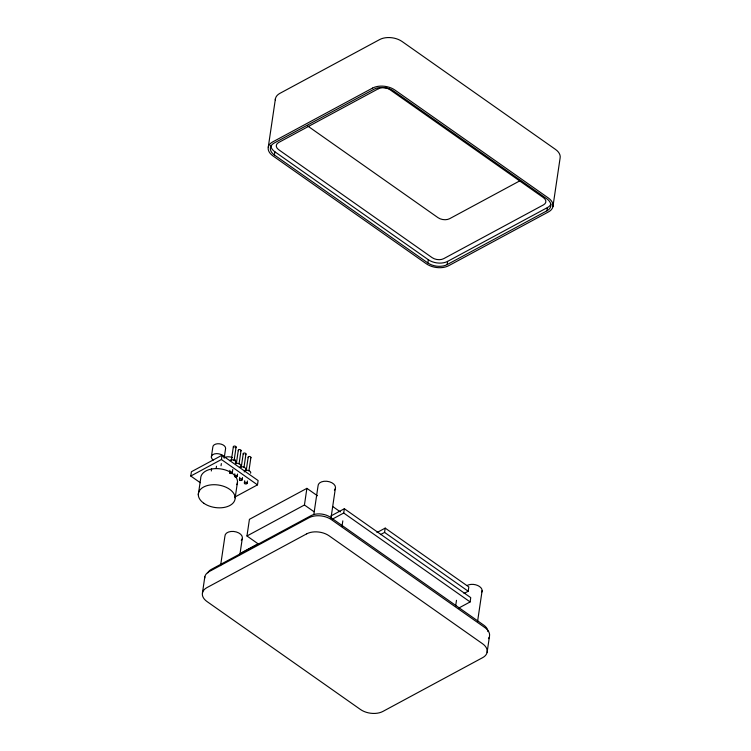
<?xml version="1.0" encoding="UTF-8"?>
<svg xmlns="http://www.w3.org/2000/svg" width="751" height="751" viewBox="0 0 751 751"><rect width="100%" height="100%" fill="white"/><g stroke="black" fill="none" stroke-linecap="round" stroke-linejoin="round"><path stroke-width="1.13" d="M200.264 482.705L190.782 476.031L191.411 471.731L222.061 455.209L258.119 480.565L257.48 484.864L235.007 496.984M198.302 494.674L200.677 478.556A18.55 11.368 8.4 0 1 214.204 468.68A18.55 11.368 8.4 0 1 234.988 475.815M211.341 457.077L212.805 447.192A6.459 3.962 8.4 0 1 219.17 443.766A6.459 3.962 8.4 0 1 225.629 448.309L224.174 458.194M211.303 470.999L211.622 468.849M216.175 468.38L216.485 466.23M190.782 476.031L221.432 459.509L222.061 455.209M221.038 465.751L221.357 463.602M202.451 592.943L204.826 576.824M268.267 147.196L275.439 98.653M550.905 204.084A13.743 8.421 8.4 0 1 547.423 207.576L546.944 210.806L447.136 264.605A13.743 8.421 8.4 0 1 427.835 262.934L274.406 155.006L274.875 151.786A13.743 8.421 8.4 0 1 270.811 145.441M229.553 472.586L229.881 470.342M231.374 460.25L233.354 446.807M232.284 472.82L232.772 469.459M234.105 460.494L236.086 447.042M220.578 565.625L224.934 536.13A8.796 5.388 8.4 0 1 233.608 531.455A8.796 5.388 8.4 0 1 242.404 537.641L239.888 554.66M234.49 476.059L234.819 473.815M236.312 463.733L238.292 450.281M237.222 476.294L237.551 474.05M239.043 463.968L241.024 450.516M235.147 497.866L237.532 481.757M239.428 479.532L239.757 477.289M241.249 467.206L243.24 453.754M242.16 479.767L242.489 477.523M243.981 467.441L245.962 453.989M244.366 483.006L244.704 480.762M246.187 470.68L248.177 457.228M247.098 483.24L247.426 480.997M248.919 470.915L250.909 457.462M258.438 544.053L246.966 535.979L249.426 519.335L306.896 488.347L317.41 495.744M246.966 535.979L304.437 505.001L306.896 488.347M313.852 514.304L318.039 485.935A8.796 5.388 8.4 0 1 326.713 481.26A8.796 5.388 8.4 0 1 335.509 487.446L330.984 518.087M332.44 519.101L343.714 513.017L344.352 508.727L470.755 597.636L470.117 601.936L458.842 608.01M341.968 526.582L342.813 520.875M380.447 534.628L384.568 532.412L385.197 528.113L468.821 586.935L468.183 591.225L464.062 593.45M427.835 262.934L428.305 259.715L274.875 151.786M447.136 264.605L447.605 261.386L547.423 207.576M455.641 606.019L456.486 600.321M477.608 621.218L482.133 590.586M487.108 652.347L489.492 636.238A15.94 9.772 8.4 0 0 484.893 627.601L331.463 519.673A15.94 9.772 8.4 0 0 309.074 517.73L209.257 571.539A15.94 9.772 8.4 0 0 204.704 578.101M552.933 206.609L560.105 158.057A15.94 9.772 8.4 0 0 555.505 149.421L402.076 41.502A15.94 9.772 8.4 0 0 379.677 39.559L279.87 93.368A15.94 9.772 8.4 0 0 275.317 99.921M520.621 180.418L449.624 218.691A8.242 5.05 8.4 0 1 438.04 217.687L307.628 125.952M244.141 471.919L245.089 471.403M241.475 552.717L257.753 543.94M331.022 515.909L344.352 508.727M376.964 532.553L385.197 528.113M384.568 532.412L468.183 591.225M343.714 513.017L470.117 601.936M332.712 506.512L340.363 511.891M304.437 505.001L314.002 511.722M221.432 459.509L257.48 484.864M248.365 457.669A1.371 0.845 8.4 0 1 248.75 456.58A1.371 0.845 8.4 0 1 250.581 456.89A1.371 0.845 8.4 0 1 250.515 458.035M244.892 470.67A3.436 2.103 8.4 0 1 249.003 470.689A3.436 2.103 8.4 0 1 250.618 473.214M238.48 450.722A1.371 0.845 8.4 0 1 238.874 449.633A1.371 0.845 8.4 0 1 240.705 449.943A1.371 0.845 8.4 0 1 240.63 451.079M240.404 466.756A3.436 2.103 8.4 0 1 239.869 467.141M235.711 463.451A3.436 2.103 8.4 0 1 239.494 463.93A3.436 2.103 8.4 0 1 240.742 466.268M243.643 454.393A1.371 0.845 8.4 0 1 243.718 453.144A1.371 0.845 8.4 0 1 245.708 453.482A1.371 0.845 8.4 0 1 245.295 454.665M239.954 467.197A3.436 2.103 8.4 0 1 244.441 467.404A3.436 2.103 8.4 0 1 245.352 470.229M234.049 447.596A1.371 0.845 8.4 0 1 233.674 446.291A1.371 0.845 8.4 0 1 235.758 446.469A1.371 0.845 8.4 0 1 235.41 447.718M229.534 460.645A3.436 2.103 8.4 0 1 234.19 460.269A3.436 2.103 8.4 0 1 235.467 463.283M213.256 460.063A6.459 3.962 8.4 0 1 214.504 453.904A6.459 3.962 8.4 0 1 223.939 457.143M224.596 457.584A6.459 3.962 8.4 0 1 232.331 457.622M234.697 459.283A6.459 3.962 8.4 0 1 235.373 462.372M235.739 476.763A18.55 11.368 8.4 0 1 236.94 484.667M489.098 637.468A15.94 9.772 8.4 0 1 488.45 638.632M487.906 631.553A13.743 8.421 8.4 0 0 483.832 625.207L330.402 517.279A13.743 8.421 8.4 0 0 311.102 515.608L211.294 569.418A13.743 8.421 8.4 0 0 207.802 572.91M274.406 155.006A13.743 8.421 8.4 0 1 274.256 143.009L374.064 89.2A13.743 8.421 8.4 0 1 393.374 90.871L546.803 198.799A13.743 8.421 8.4 0 1 546.944 210.806M447.605 261.386A13.743 8.421 8.4 0 1 428.305 259.715M335.228 488.826A8.796 5.388 8.4 0 1 334.373 490.065M467.178 585.451A8.796 5.388 8.4 0 1 477.711 585.498A8.796 5.388 8.4 0 1 481.851 591.966M242.122 539.021A8.796 5.388 8.4 0 1 241.268 540.26M372.515 88.102L272.707 141.911A15.94 9.772 8.4 0 0 272.866 155.832L426.296 263.761A15.94 9.772 8.4 0 0 448.685 265.704L548.502 211.895A15.94 9.772 8.4 0 0 548.333 197.973L394.904 90.045A15.94 9.772 8.4 0 0 372.515 88.102M378.429 88.712L278.621 142.521A8.242 5.05 8.4 0 0 278.705 149.721L432.135 257.649A8.242 5.05 8.4 0 0 443.719 258.654L543.527 204.845A8.242 5.05 8.4 0 0 543.442 197.644L390.013 89.716A8.242 5.05 8.4 0 0 378.429 88.712M306.69 533.848L206.882 587.648A15.94 9.772 8.4 0 0 207.051 601.579L360.48 709.498A15.94 9.772 8.4 0 0 382.869 711.441L482.677 657.632A15.94 9.772 8.4 0 0 482.508 643.71L329.079 535.792A15.94 9.772 8.4 0 0 306.69 533.848M244.779 483.644A1.371 0.845 8.4 0 0 247.051 483.456A1.371 0.845 8.4 0 0 245.37 482.273A1.371 0.845 8.4 0 0 244.779 483.644M234.894 476.688A1.371 0.845 8.4 0 0 237.175 476.51A1.371 0.845 8.4 0 0 235.495 475.327A1.371 0.845 8.4 0 0 234.894 476.688M239.832 480.171A1.371 0.845 8.4 0 0 242.113 479.983A1.371 0.845 8.4 0 0 240.433 478.8A1.371 0.845 8.4 0 0 239.832 480.171M229.956 473.214A1.371 0.845 8.4 0 0 232.237 473.036A1.371 0.845 8.4 0 0 230.557 471.853A1.371 0.845 8.4 0 0 229.956 473.214M203.793 503.245A18.55 11.368 8.4 0 0 234.556 500.786A18.55 11.368 8.4 0 0 211.82 484.789A18.55 11.368 8.4 0 0 203.793 503.245"/></g></svg>
